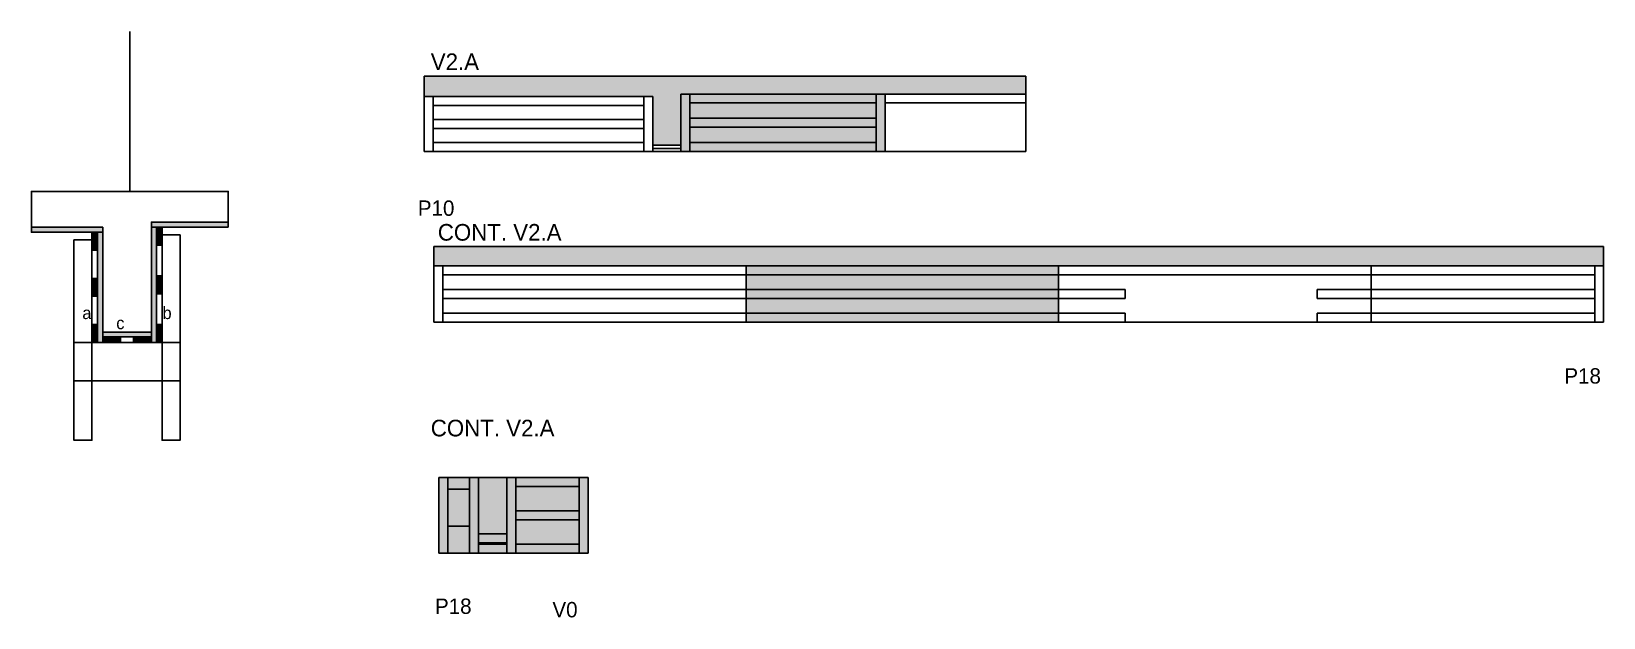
# Model space of a CAD drawing. Header units: metres. Extents: x 3043 to 9026, y 5248 to 7081.
# Drawn here: x 7798 to 9026, y 6622 to 7081 of the extents above.
import ezdxf

# ---------------------------------------------------------------- set-up
doc = ezdxf.new("R2010")
doc.units = ezdxf.units.M
for name, color, linetype in [('5', 7, 'Continuous'), ('CONCRETO', 7, 'Continuous'), ('COTA', 7, 'Continuous'), ('detalhes', 7, 'Continuous'), ('Hachura', 7, 'Continuous'), ('Madeira', 7, 'Continuous'), ('Painéis', 7, 'Continuous'), ('REAPROVEITAMENTO', 7, 'Continuous'), ('SARR_2.2x7', 7, 'Continuous'), ('SARR_3.5x7', 7, 'Continuous'), ('SARR_EDITAR', 7, 'Continuous'), ('Texto Seção', 7, 'Continuous')]:
    doc.layers.add(name, color=color, linetype=linetype)

msp = doc.modelspace()

# ---------------------------------------------------------------- hatches: boundary and pattern name
at = {"layer": 'COTA'}
h = msp.add_hatch(color=7, dxfattribs=at)
h.dxf.hatch_style = 1
h.paths.add_polyline_path([(8305, 6991.6), (8305, 7031.6), (8305, 7031.6), (8574.5, 7031.6), (8574.5, 7031.6), (8574.5, 7045.6), (8574.5, 7045.6), (8104.5, 7045.6), (8104.5, 7045.6), (8104.5, 7029.6), (8104.5, 7029.6), (8283, 7029.6), (8283, 7029.6), (8283, 6991.6), (8283, 6991.6), (8305, 6991.6)])
h = msp.add_hatch(color=7, dxfattribs=at)
h.dxf.hatch_style = 1
h.paths.add_polyline_path([(8112, 6912.3), (8112, 6897.3), (8112, 6897.3), (9025.5, 6897.3), (9025.5, 6897.3), (9025.5, 6912.3), (9025.5, 6912.3), (8112, 6912.3)])
h = msp.add_hatch(color=7, dxfattribs=at)
h.dxf.hatch_style = 1
h.paths.add_polyline_path([(8169, 6687.8), (8169, 6731.8), (8169, 6731.8), (8147, 6731.8), (8147, 6731.8), (8147, 6687.8), (8147, 6687.8), (8169, 6687.8), (8169, 6687.8)])
at = {"layer": 'Hachura'}
h = msp.add_hatch(color=7, dxfattribs=at)
h.dxf.hatch_style = 1
h.paths.add_polyline_path([(7853.5, 6923.5), (7853.5, 6927.5), (7853.5, 6927.5), (7797.9, 6927.5), (7797.9, 6927.5), (7797.9, 6923.5), (7797.9, 6923.5), (7853.5, 6923.5)])
h = msp.add_hatch(color=7, dxfattribs=at)
h.dxf.hatch_style = 1
h.paths.add_polyline_path([(7951.5, 6927.5), (7951.5, 6931.5), (7951.5, 6931.5), (7891.5, 6931.5), (7891.5, 6931.5), (7891.5, 6927.5), (7891.5, 6927.5), (7951.5, 6927.5)])
h = msp.add_hatch(color=7, dxfattribs=at)
h.dxf.hatch_style = 1
h.paths.add_polyline_path([(7895.5, 6927.5), (7891.5, 6927.5), (7891.5, 6927.5), (7891.5, 6837.5), (7891.5, 6837.5), (7895.5, 6837.5), (7895.5, 6837.5), (7895.5, 6927.5)])
h = msp.add_hatch(color=7, dxfattribs=at)
h.dxf.hatch_style = 1
h.paths.add_polyline_path([(7895.5, 6913.5), (7899.9, 6913.5), (7899.9, 6913.5), (7899.9, 6927.5), (7899.9, 6927.5), (7895.5, 6927.5), (7895.5, 6927.5), (7895.5, 6913.5)])
h = msp.add_hatch(color=7, dxfattribs=at)
h.dxf.hatch_style = 1
h.paths.add_polyline_path([(7845.1, 6909.5), (7849.5, 6909.5), (7849.5, 6909.5), (7849.5, 6923.5), (7849.5, 6923.5), (7845.1, 6923.5), (7845.1, 6923.5), (7845.1, 6909.5)])
h = msp.add_hatch(color=7, dxfattribs=at)
h.dxf.hatch_style = 1
h.paths.add_polyline_path([(7849.5, 6923.5), (7853.5, 6923.5), (7853.5, 6923.5), (7853.5, 6837.5), (7853.5, 6837.5), (7849.5, 6837.5), (7849.5, 6837.5), (7849.5, 6923.5)])
h = msp.add_hatch(color=7, dxfattribs=at)
h.dxf.hatch_style = 1
h.paths.add_polyline_path([(7845.1, 6873.5), (7849.5, 6873.5), (7849.5, 6873.5), (7849.5, 6887.5), (7849.5, 6887.5), (7845.1, 6887.5), (7845.1, 6887.5), (7845.1, 6873.5)])
h = msp.add_hatch(color=7, dxfattribs=at)
h.dxf.hatch_style = 1
h.paths.add_polyline_path([(7895.5, 6875.5), (7899.9, 6875.5), (7899.9, 6875.5), (7899.9, 6889.5), (7899.9, 6889.5), (7895.5, 6889.5), (7895.5, 6889.5), (7895.5, 6875.5)])
h = msp.add_hatch(color=7, dxfattribs=at)
h.dxf.hatch_style = 1
h.paths.add_polyline_path([(7845.1, 6837.5), (7849.5, 6837.5), (7849.5, 6837.5), (7849.5, 6851.5), (7849.5, 6851.5), (7845.1, 6851.5), (7845.1, 6851.5), (7845.1, 6837.5)])
h = msp.add_hatch(color=7, dxfattribs=at)
h.dxf.hatch_style = 1
h.paths.add_polyline_path([(7895.5, 6837.5), (7899.9, 6837.5), (7899.9, 6837.5), (7899.9, 6851.5), (7899.9, 6851.5), (7895.5, 6851.5), (7895.5, 6851.5), (7895.5, 6837.5)])
h = msp.add_hatch(color=7, dxfattribs=at)
h.dxf.hatch_style = 1
h.paths.add_polyline_path([(7891.5, 6841.9), (7891.5, 6845.5), (7891.5, 6845.5), (7853.5, 6845.5), (7853.5, 6845.5), (7853.5, 6841.9), (7853.5, 6841.9), (7891.5, 6841.9)])
h = msp.add_hatch(color=7, dxfattribs=at)
h.dxf.hatch_style = 1
h.paths.add_polyline_path([(7853.5, 6837.5), (7853.5, 6841.9), (7853.5, 6841.9), (7867.5, 6841.9), (7867.5, 6841.9), (7867.5, 6837.5), (7867.5, 6837.5), (7853.5, 6837.5)])
h = msp.add_hatch(color=7, dxfattribs=at)
h.dxf.hatch_style = 1
h.paths.add_polyline_path([(7891.5, 6837.5), (7891.5, 6841.9), (7891.5, 6841.9), (7877.5, 6841.9), (7877.5, 6841.9), (7877.5, 6837.5), (7877.5, 6837.5), (7891.5, 6837.5)])
at = {"layer": 'REAPROVEITAMENTO'}
h = msp.add_hatch(color=7, dxfattribs=at)
h.dxf.hatch_style = 1
h.paths.add_polyline_path([(8464.5, 6986.6), (8464.5, 7031.6), (8464.5, 7031.6), (8305, 7031.6), (8305, 7031.6), (8305, 6986.6), (8305, 6986.6), (8464.5, 6986.6)])
h = msp.add_hatch(color=7, dxfattribs=at)
h.dxf.hatch_style = 1
h.paths.add_polyline_path([(8356, 6897.3), (8356, 6853.3), (8356, 6853.3), (8600, 6853.3), (8600, 6853.3), (8600, 6897.3), (8600, 6897.3), (8356, 6897.3)])
h = msp.add_hatch(color=7, dxfattribs=at)
h.dxf.hatch_style = 1
h.paths.add_polyline_path([(8169, 6731.8), (8169, 6687.8), (8169, 6687.8), (8147, 6687.8), (8147, 6687.8), (8147, 6731.8), (8147, 6731.8), (8116, 6731.8), (8116, 6731.8), (8116, 6672.8), (8116, 6672.8), (8232.5, 6672.8), (8232.5, 6672.8), (8232.5, 6731.8), (8232.5, 6731.8), (8169, 6731.8)])

# ---------------------------------------------------------------- linework, layer by layer
at = {"layer": 'CONCRETO', "color": 7, "lineweight": 25}
msp.add_lwpolyline([(7797.9, 6927.5), (7797.9, 6955.5), (7951.5, 6955.5), (7951.5, 6931.5), (7891.5, 6931.5), (7891.5, 6845.5), (7853.5, 6845.5), (7853.5, 6927.5)], close=True, dxfattribs=at)
at = {"layer": 'COTA', "color": 7, "lineweight": 25}
for p, q in [((8104.5, 7029.6), (8104.5, 7045.6)), ((8104.5, 7045.6), (8574.5, 7045.6)), ((8574.5, 7045.6), (8574.5, 7031.6)), ((8112, 6897.3), (8112, 6912.3)), ((8112, 6912.3), (9025.5, 6912.3)), ((9025.5, 6912.3), (9025.5, 6897.3)), ((8147, 6731.8), (8169, 6731.8))]:
    msp.add_line(p, q, dxfattribs=at)
at = {"layer": 'Defpoints', "color": 7, "lineweight": 25}
msp.add_line((7874.7, 6955.5), (7874.7, 7080.5), dxfattribs=at)
at = {"layer": 'Madeira', "color": 7, "lineweight": 25}
for points in [[(7895.5, 6913.5), (7899.9, 6913.5), (7899.9, 6927.5), (7895.5, 6927.5)], [(7845.1, 6909.5), (7849.5, 6909.5), (7849.5, 6923.5), (7845.1, 6923.5)], [(7845.1, 6873.5), (7849.5, 6873.5), (7849.5, 6887.5), (7845.1, 6887.5)], [(7895.5, 6875.5), (7899.9, 6875.5), (7899.9, 6889.5), (7895.5, 6889.5)], [(7845.1, 6837.5), (7849.5, 6837.5), (7849.5, 6851.5), (7845.1, 6851.5)], [(7895.5, 6837.5), (7899.9, 6837.5), (7899.9, 6851.5), (7895.5, 6851.5)], [(7853.5, 6837.5), (7853.5, 6841.9), (7867.5, 6841.9), (7867.5, 6837.5)], [(7891.5, 6837.5), (7891.5, 6841.9), (7877.5, 6841.9), (7877.5, 6837.5)]]:
    msp.add_lwpolyline(points, close=True, dxfattribs=at)
at = {"layer": 'Painéis', "color": 7, "lineweight": 25}
for p, q in [((8104.5, 7029.6), (8283, 7029.6)), ((8104.5, 6986.6), (8104.5, 7029.6)), ((8283, 6991.6), (8283, 7029.6)), ((8305, 7031.6), (8464.5, 7031.6)), ((8305, 6986.6), (8305, 7031.6)), ((8464.5, 6986.6), (8464.5, 7031.6)), ((8574.5, 7031.6), (8464.5, 7031.6)), ((8574.5, 6986.6), (8574.5, 7031.6)), ((8104.5, 6986.6), (8305, 6986.6)), ((8305, 6991.6), (8283, 6991.6)), ((8305, 6986.6), (8305, 6991.6)), ((8305, 6986.6), (8464.5, 6986.6)), ((8464.5, 6986.6), (8574.5, 6986.6)), ((8112, 6897.3), (9025.5, 6897.3)), ((8112, 6853.3), (8112, 6897.3)), ((8112, 6853.3), (8112, 6897.3)), ((8356, 6853.3), (8356, 6897.3)), ((8600, 6853.3), (8600, 6897.3)), ((8600, 6853.3), (8600, 6897.3)), ((8844, 6853.3), (8844, 6897.3)), ((8844, 6853.3), (8844, 6897.3)), ((9025.5, 6853.3), (9025.5, 6897.3)), ((8112, 6853.3), (9025.5, 6853.3)), ((8116, 6731.8), (8147, 6731.8)), ((8116, 6672.8), (8116, 6731.8)), ((8147, 6687.8), (8147, 6731.8)), ((8169, 6731.8), (8232.5, 6731.8)), ((8169, 6672.8), (8169, 6731.8)), ((8232.5, 6672.8), (8232.5, 6731.8)), ((8169, 6687.8), (8147, 6687.8)), ((8169, 6672.8), (8169, 6687.8)), ((8116, 6672.8), (8169, 6672.8)), ((8169, 6672.8), (8232.5, 6672.8))]:
    msp.add_line(p, q, dxfattribs=at)
for points in [[(7853.5, 6923.5), (7853.5, 6927.5), (7797.9, 6927.5), (7797.9, 6923.5)], [(7951.5, 6927.5), (7951.5, 6931.5), (7891.5, 6931.5), (7891.5, 6927.5)], [(7895.5, 6927.5), (7891.5, 6927.5), (7891.5, 6837.5), (7895.5, 6837.5)], [(7849.5, 6923.5), (7853.5, 6923.5), (7853.5, 6837.5), (7849.5, 6837.5)], [(7891.5, 6841.9), (7891.5, 6845.5), (7853.5, 6845.5), (7853.5, 6841.9)]]:
    msp.add_lwpolyline(points, close=True, dxfattribs=at)
at = {"layer": 'SARR_2.2x7', "color": 7, "lineweight": 25}
for p, q in [((8111.5, 6986.6), (8111.5, 7029.6)), ((8111.5, 7022.6), (8276, 7022.6)), ((8276, 6986.6), (8276, 7029.6)), ((8283, 6986.6), (8283, 7029.6)), ((8312, 6986.6), (8312, 7031.6)), ((8312, 7024.6), (8457.5, 7024.6)), ((8457.5, 6986.6), (8457.5, 7031.6)), ((8464.5, 7024.6), (8574.5, 7024.6)), ((8111.5, 7011.6), (8276, 7011.6)), ((8312, 7012.6), (8457.5, 7012.6)), ((8111.5, 7004.6), (8276, 7004.6)), ((8312, 7005.6), (8457.5, 7005.6)), ((8111.5, 6993.6), (8276, 6993.6)), ((8312, 6993.6), (8457.5, 6993.6)), ((8119, 6853.3), (8119, 6897.3)), ((8119, 6890.3), (8356, 6890.3)), ((8356, 6890.3), (8600, 6890.3)), ((8600, 6890.3), (8844, 6890.3)), ((8844, 6890.3), (9018.6, 6890.3)), ((9018.6, 6853.3), (9018.6, 6897.3)), ((8119, 6878.8), (8356, 6878.8)), ((8356, 6878.8), (8600, 6878.8)), ((8600, 6878.8), (8652, 6878.8)), ((8652, 6878.8), (8652, 6871.8)), ((8844, 6878.8), (8802, 6878.8)), ((8802, 6878.8), (8802, 6871.8)), ((8844, 6878.8), (9018.6, 6878.8)), ((8119, 6871.8), (8356, 6871.8)), ((8356, 6871.8), (8600, 6871.8)), ((8600, 6871.8), (8652, 6871.8)), ((8844, 6871.8), (8802, 6871.8)), ((8844, 6871.8), (9018.6, 6871.8)), ((8119, 6860.3), (8356, 6860.3)), ((8356, 6860.3), (8600, 6860.3)), ((8600, 6860.3), (8652, 6860.3)), ((8652, 6860.3), (8652, 6853.3)), ((8844, 6860.3), (8802, 6860.3)), ((8802, 6860.3), (8802, 6853.3)), ((8844, 6860.3), (9018.6, 6860.3)), ((8123, 6672.8), (8123, 6731.8)), ((8140, 6672.8), (8140, 6731.8)), ((8147, 6672.8), (8147, 6731.8)), ((8176, 6672.8), (8176, 6731.8)), ((8225.5, 6672.8), (8225.5, 6731.8)), ((8123, 6722.8), (8140, 6722.8)), ((8176, 6724.8), (8225.5, 6724.8)), ((8176, 6705.8), (8225.5, 6705.8)), ((8123, 6693.8), (8140, 6693.8)), ((8176, 6698.8), (8225.5, 6698.8)), ((8169, 6680.8), (8147, 6680.8)), ((8169, 6679.8), (8147, 6679.8)), ((8176, 6679.8), (8225.5, 6679.8))]:
    msp.add_line(p, q, dxfattribs=at)
at = {"layer": 'SARR_3.5x7', "color": 7, "lineweight": 25}
for points in [[(7831.1, 6917.5), (7845.1, 6917.5), (7845.1, 6761), (7831.1, 6761)], [(7913.9, 6921.5), (7899.9, 6921.5), (7899.9, 6761), (7913.9, 6761)], [(7831.1, 6837.5), (7913.9, 6837.5), (7913.9, 6807.5), (7831.1, 6807.5)]]:
    msp.add_lwpolyline(points, close=True, dxfattribs=at)
at = {"layer": 'SARR_EDITAR', "color": 7, "lineweight": 25}
msp.add_line((8305, 6989.1), (8283, 6989.1), dxfattribs=at)

# ---------------------------------------------------------------- texts
at = {"layer": '5', "color": 7, "lineweight": 25}
for s, p in [('P10', (8099.6, 6936.4)), ('P18', (8994.9, 6805.3)), ('P18', (8113, 6625.3)), ('V0', (8204.7, 6622.6))]:
    msp.add_text(s, height=12, dxfattribs=at).set_placement(p)
at = {"layer": 'detalhes', "color": 7, "lineweight": 25}
for s, p in [('a', (7837.6, 6855.7)), ('b', (7900.2, 6855.7)), ('c', (7864.1, 6847.8))]:
    msp.add_text(s, height=9.6, dxfattribs=at).set_placement(p)
at = {"layer": 'Texto Seção', "color": 7, "lineweight": 25}
for s, p in [('V2.A', (8109.7, 7050.3)), ('CONT. V2.A', (8115.2, 6917)), ('CONT. V2.A', (8109.7, 6764))]:
    msp.add_text(s, height=13, dxfattribs=at).set_placement(p)

doc.saveas('drawing.dxf')
